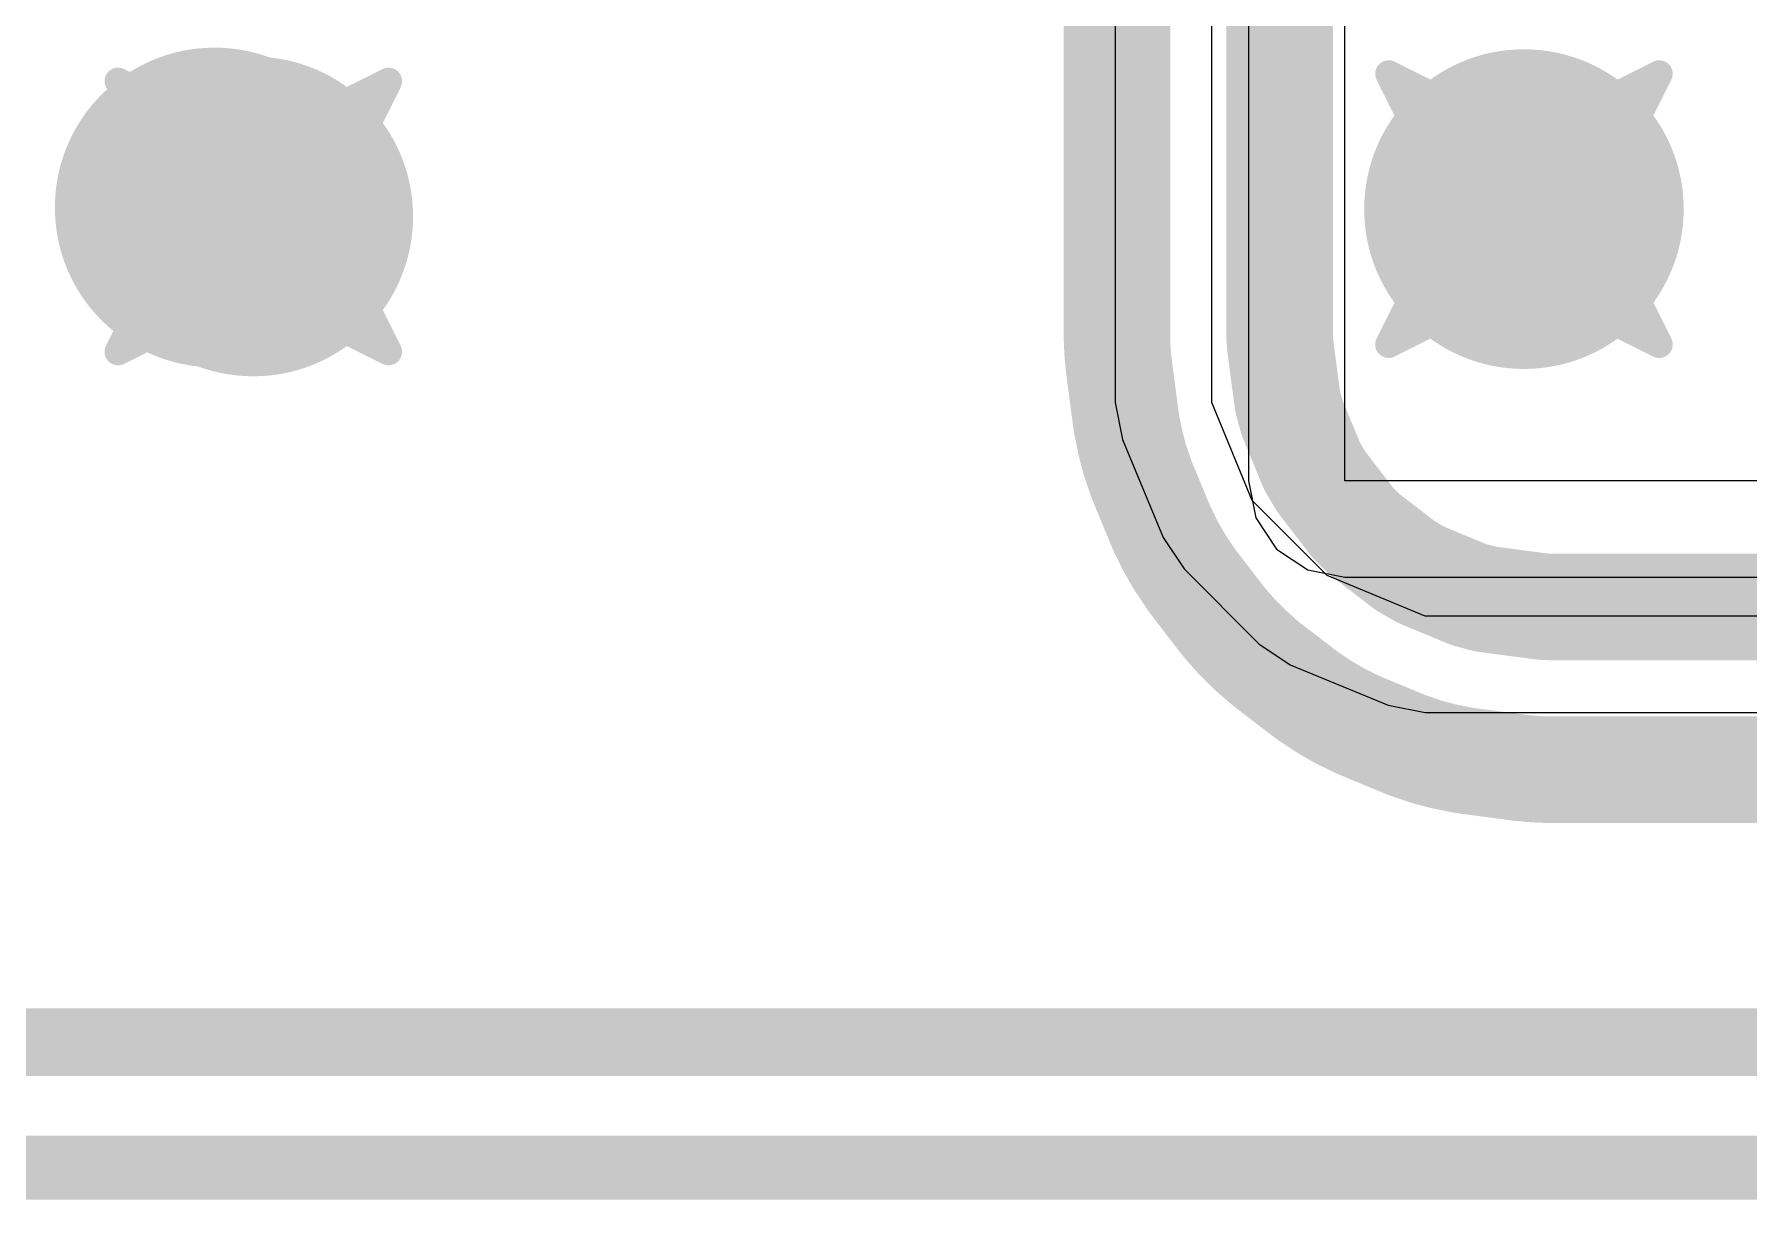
# Model space of a CAD drawing. Header units: inches. Extents: x 0 to 12.4, y -0.6 to 2.2.
# Drawn here: x 0.6078 to 0.7346, y 0.3014 to 0.3875 of the extents above; entities that cross this region are included whole.
import ezdxf

# ---------------------------------------------------------------- set-up
doc = ezdxf.new("R2010")
doc.units = ezdxf.units.IN
doc.header["$MEASUREMENT"] = 0
for name, color, linetype in [('Bottom Layer', 5, 'Continuous'), ('Dimension', 6, 'Continuous'), ('Drill Drawing', 1, 'Continuous'), ('Mechanical 4', 56, 'Continuous'), ('Top Layer', 1, 'Continuous'), ('Top Overlay', 2, 'Continuous'), ('Via Holes', 16, 'Continuous')]:
    doc.layers.add(name, color=color, linetype=linetype)

# ---------------------------------------------------------------- blocks, each defined once
blk = doc.blocks.new('RT1A221M0605_60')
at = {"layer": 'Top Overlay'}
for points in [[(0, 0.1299213, 0.005, 0.005, 0), (-0.0770787, 0.1299213, 0.005, 0.005, 0)], [(0.1299213, 0.1299213, 0.005, 0.005, 0), (0, 0.1299213, 0.005, 0.005, 0)]]:
    blk.add_lwpolyline(points, format="xyseb", dxfattribs=at)
blk.add_lwpolyline([(-0.00125, 0.1299213, 0.0025, 0.0025, 1), (0.00125, 0.1299213, 0.0025, 0.0025, 1)], format="xyseb", close=True, dxfattribs=at)
blk.add_lwpolyline([(-0.00125, 0.1299213, 0.0025, 0.0025, 1), (0.00125, 0.1299213, 0.0025, 0.0025, 1)], format="xyseb", close=True, dxfattribs=at)

msp = doc.modelspace()

# ---------------------------------------------------------------- hatches: boundary and pattern name
at = {"layer": 'Bottom Layer'}
h = msp.add_hatch(color=5, dxfattribs=at)
edge = h.paths.add_edge_path()
edge.add_arc((0.6240158, 0.3740158), 0.011811, 0, 360)
h = msp.add_hatch(color=5, dxfattribs=at)
edge = h.paths.add_edge_path()
edge.add_arc((0.7179606, 0.3745591), 0.011811, 0, 360)
at = {"layer": 'Dimension'}
h = msp.add_hatch(color=6, dxfattribs=at)
edge = h.paths.add_edge_path()
edge.add_arc((0.6211557, 0.3746817), 0.011811, 0, 360)
at = {"layer": 'Top Layer'}
h = msp.add_hatch(color=1, dxfattribs=at)
edge = h.paths.add_edge_path()
edge.add_arc((0.6240158, 0.3740158), 0.011811, 0, 360)
h = msp.add_hatch(color=1, dxfattribs=at)
edge = h.paths.add_edge_path()
edge.add_arc((0.7179606, 0.3745591), 0.011811, 0, 360)
at = {"layer": 'Via Holes'}
h = msp.add_hatch(color=7, dxfattribs=at)
edge = h.paths.add_edge_path()
edge.add_arc((0.7179606, 0.3745591), 0.0059055, 0, 360)
h = msp.add_hatch(color=7, dxfattribs=at)
edge = h.paths.add_edge_path()
edge.add_arc((0.6240158, 0.3740158), 0.0059055, 0, 360)

# ---------------------------------------------------------------- linework, layer by layer
at = {"layer": 'Bottom Layer'}
for p, q in [((0.6975873, 0.6462783), (0.6975873, 0.3544867)), ((0.7047244, 0.3544867), (0.7047244, 0.6462783)), ((0.6975873, 0.3544867), (0.6981306, 0.3517555)), ((1.038, 0.3544867), (0.7047244, 0.3544867)), ((0.6981306, 0.3517555), (0.6996777, 0.34944)), ((0.6996777, 0.34944), (0.7019932, 0.3478929)), ((0.7019932, 0.3478929), (0.7047244, 0.3473496)), ((0.7047244, 0.3473496), (1.038, 0.3473496))]:
    msp.add_line(p, q, dxfattribs=at)
at = {"layer": 'Dimension'}
for points in [[(0.6878683, 0.3651591, 0.007874, 0.007874, 0), (0.6878683, 0.3998776, 0.007874, 0.007874, 0)], [(0.6998958, 0.3651591, 0.007874, 0.007874, 0), (0.6998958, 0.3998776, 0.007874, 0.007874, 0)], [(0.6878683, 0.3651591, 0.007874, 0.007874, 0), (0.687894, 0.3643723, 0.007874, 0.007874, 0)], [(0.6998958, 0.3651591, 0.007874, 0.007874, 0), (0.6999376, 0.3645219, 0.007874, 0.007874, 0)], [(0.687894, 0.3643723, 0.007874, 0.007874, 0), (0.6879358, 0.3637351, 0.007874, 0.007874, 0)], [(0.6879358, 0.3637351, 0.007874, 0.007874, 0), (0.6880129, 0.362952, 0.007874, 0.007874, 0)], [(0.6999376, 0.3645219, 0.007874, 0.007874, 0), (0.7004827, 0.3603815, 0.007874, 0.007874, 0)], [(0.6880129, 0.362952, 0.007874, 0.007874, 0), (0.6880182, 0.3629119, 0.007874, 0.007874, 0)], [(0.6880182, 0.3629119, 0.007874, 0.007874, 0), (0.6880183, 0.3629112, 0.007874, 0.007874, 0)], [(0.6880183, 0.3629112, 0.007874, 0.007874, 0), (0.6884169, 0.3598836, 0.007874, 0.007874, 0)], [(0.6884169, 0.3598836, 0.007874, 0.007874, 0), (0.688558, 0.3588117, 0.007874, 0.007874, 0)], [(0.7004827, 0.3603815, 0.007874, 0.007874, 0), (0.7008125, 0.3591505, 0.007874, 0.007874, 0)], [(0.688558, 0.3588117, 0.007874, 0.007874, 0), (0.6885735, 0.3587339, 0.007874, 0.007874, 0)], [(0.6885735, 0.3587339, 0.007874, 0.007874, 0), (0.6885736, 0.3587334, 0.007874, 0.007874, 0)], [(0.6885736, 0.3587334, 0.007874, 0.007874, 0), (0.6888492, 0.3573473, 0.007874, 0.007874, 0)], [(0.7008125, 0.3591505, 0.007874, 0.007874, 0), (0.7022872, 0.3555904, 0.007874, 0.007874, 0)], [(0.6888492, 0.3573473, 0.007874, 0.007874, 0), (0.6888494, 0.3573467, 0.007874, 0.007874, 0)], [(0.6888494, 0.3573467, 0.007874, 0.007874, 0), (0.6888649, 0.3572687, 0.007874, 0.007874, 0)], [(0.6888649, 0.3572687, 0.007874, 0.007874, 0), (0.6888854, 0.3571921, 0.007874, 0.007874, 0)], [(0.6888854, 0.3571921, 0.007874, 0.007874, 0), (0.6888857, 0.3571911, 0.007874, 0.007874, 0)], [(0.6888857, 0.3571911, 0.007874, 0.007874, 0), (0.6891548, 0.3561869, 0.007874, 0.007874, 0)], [(0.6891548, 0.3561869, 0.007874, 0.007874, 0), (0.6891948, 0.3560376, 0.007874, 0.007874, 0)], [(0.6891948, 0.3560376, 0.007874, 0.007874, 0), (0.6892204, 0.3559622, 0.007874, 0.007874, 0)], [(0.6892204, 0.3559622, 0.007874, 0.007874, 0), (0.6892205, 0.3559616, 0.007874, 0.007874, 0)], [(0.6892205, 0.3559616, 0.007874, 0.007874, 0), (0.6896748, 0.3546234, 0.007874, 0.007874, 0)], [(0.7022872, 0.3555904, 0.007874, 0.007874, 0), (0.7029244, 0.3544867, 0.007874, 0.007874, 0)], [(0.6896748, 0.3546234, 0.007874, 0.007874, 0), (0.689675, 0.3546228, 0.007874, 0.007874, 0)], [(0.689675, 0.3546228, 0.007874, 0.007874, 0), (0.6897005, 0.3545478, 0.007874, 0.007874, 0)], [(0.6897005, 0.3545478, 0.007874, 0.007874, 0), (0.6897308, 0.3544745, 0.007874, 0.007874, 0)], [(0.6897308, 0.3544745, 0.007874, 0.007874, 0), (0.689731, 0.3544741, 0.007874, 0.007874, 0)], [(0.689731, 0.3544741, 0.007874, 0.007874, 0), (0.6901985, 0.3533455, 0.007874, 0.007874, 0)], [(0.7029244, 0.3544867, 0.007874, 0.007874, 0), (0.7052702, 0.3514296, 0.007874, 0.007874, 0)], [(0.6901985, 0.3533455, 0.007874, 0.007874, 0), (0.6911752, 0.3509876, 0.007874, 0.007874, 0)], [(0.6911752, 0.3509876, 0.007874, 0.007874, 0), (0.6912102, 0.3509165, 0.007874, 0.007874, 0)], [(0.7052702, 0.3514296, 0.007874, 0.007874, 0), (0.7061713, 0.3505285, 0.007874, 0.007874, 0)], [(0.6912102, 0.3509165, 0.007874, 0.007874, 0), (0.6912105, 0.350916, 0.007874, 0.007874, 0)], [(0.6912105, 0.350916, 0.007874, 0.007874, 0), (0.6918355, 0.3496485, 0.007874, 0.007874, 0)], [(0.7061713, 0.3505285, 0.007874, 0.007874, 0), (0.7092284, 0.3481827, 0.007874, 0.007874, 0)], [(0.6918355, 0.3496485, 0.007874, 0.007874, 0), (0.6918357, 0.3496481, 0.007874, 0.007874, 0)], [(0.6918357, 0.3496481, 0.007874, 0.007874, 0), (0.691871, 0.3495766, 0.007874, 0.007874, 0)], [(0.691871, 0.3495766, 0.007874, 0.007874, 0), (0.6925082, 0.3484729, 0.007874, 0.007874, 0)], [(0.6925082, 0.3484729, 0.007874, 0.007874, 0), (0.6933823, 0.3471648, 0.007874, 0.007874, 0)], [(0.7092284, 0.3481827, 0.007874, 0.007874, 0), (0.7103321, 0.3475455, 0.007874, 0.007874, 0)], [(0.7103321, 0.3475455, 0.007874, 0.007874, 0), (0.7138922, 0.3460708, 0.007874, 0.007874, 0)], [(0.6933823, 0.3471648, 0.007874, 0.007874, 0), (0.6934305, 0.347102, 0.007874, 0.007874, 0)], [(0.6934305, 0.347102, 0.007874, 0.007874, 0), (0.6934307, 0.3471017, 0.007874, 0.007874, 0)], [(0.6934307, 0.3471017, 0.007874, 0.007874, 0), (0.6956793, 0.3441713, 0.007874, 0.007874, 0)], [(0.7138922, 0.3460708, 0.007874, 0.007874, 0), (0.7151232, 0.345741, 0.007874, 0.007874, 0)], [(0.7151232, 0.345741, 0.007874, 0.007874, 0), (0.7187508, 0.3452634, 0.007874, 0.007874, 0)], [(0.7187508, 0.3452634, 0.007874, 0.007874, 0), (0.7192636, 0.3451959, 0.007874, 0.007874, 0)], [(0.7192636, 0.3451959, 0.007874, 0.007874, 0), (0.7199008, 0.3451541, 0.007874, 0.007874, 0)], [(0.7199008, 0.3451541, 0.007874, 0.007874, 0), (0.8865838, 0.3451541, 0.007874, 0.007874, 0)], [(0.6956793, 0.3441713, 0.007874, 0.007874, 0), (0.6956796, 0.3441709, 0.007874, 0.007874, 0)], [(0.6956796, 0.3441709, 0.007874, 0.007874, 0), (0.6957281, 0.3441077, 0.007874, 0.007874, 0)], [(0.6957281, 0.3441077, 0.007874, 0.007874, 0), (0.6967654, 0.3429249, 0.007874, 0.007874, 0)], [(0.6967654, 0.3429249, 0.007874, 0.007874, 0), (0.6976666, 0.3420237, 0.007874, 0.007874, 0)], [(0.6976666, 0.3420237, 0.007874, 0.007874, 0), (0.6988494, 0.3409864, 0.007874, 0.007874, 0)], [(0.6988494, 0.3409864, 0.007874, 0.007874, 0), (0.6989127, 0.3409378, 0.007874, 0.007874, 0)], [(0.6989127, 0.3409378, 0.007874, 0.007874, 0), (0.6989129, 0.3409376, 0.007874, 0.007874, 0)], [(0.6989129, 0.3409376, 0.007874, 0.007874, 0), (0.7006609, 0.3395963, 0.007874, 0.007874, 0)], [(0.7006609, 0.3395963, 0.007874, 0.007874, 0), (0.7019065, 0.3386406, 0.007874, 0.007874, 0)], [(0.7019065, 0.3386406, 0.007874, 0.007874, 0), (0.7032146, 0.3377665, 0.007874, 0.007874, 0)], [(0.7032146, 0.3377665, 0.007874, 0.007874, 0), (0.7043183, 0.3371293, 0.007874, 0.007874, 0)], [(0.7043183, 0.3371293, 0.007874, 0.007874, 0), (0.7057293, 0.3364335, 0.007874, 0.007874, 0)], [(0.7057293, 0.3364335, 0.007874, 0.007874, 0), (0.7092894, 0.3349588, 0.007874, 0.007874, 0)], [(0.7092894, 0.3349588, 0.007874, 0.007874, 0), (0.7107792, 0.3344531, 0.007874, 0.007874, 0)], [(0.7107792, 0.3344531, 0.007874, 0.007874, 0), (0.7120102, 0.3341233, 0.007874, 0.007874, 0)], [(0.7120102, 0.3341233, 0.007874, 0.007874, 0), (0.7135532, 0.3338163, 0.007874, 0.007874, 0)], [(0.7135532, 0.3338163, 0.007874, 0.007874, 0), (0.7176936, 0.3332712, 0.007874, 0.007874, 0)], [(0.7176936, 0.3332712, 0.007874, 0.007874, 0), (0.7184768, 0.3331941, 0.007874, 0.007874, 0)], [(0.7184768, 0.3331941, 0.007874, 0.007874, 0), (0.719114, 0.3331523, 0.007874, 0.007874, 0)], [(0.719114, 0.3331523, 0.007874, 0.007874, 0), (0.7199008, 0.3331265, 0.007874, 0.007874, 0)], [(0.7199008, 0.3331265, 0.007874, 0.007874, 0), (0.8865431, 0.3331265, 0.007874, 0.007874, 0)]]:
    msp.add_lwpolyline(points, format="xyseb", dxfattribs=at)
for points in [[(0.6858998, 0.3651591, 0.003937, 0.003937, 1), (0.6898368, 0.3651591, 0.003937, 0.003937, 1)], [(0.6858998, 0.3651591, 0.003937, 0.003937, 1), (0.6898368, 0.3651591, 0.003937, 0.003937, 1)], [(0.6979273, 0.3651591, 0.003937, 0.003937, 1), (0.7018643, 0.3651591, 0.003937, 0.003937, 1)], [(0.6979273, 0.3651591, 0.003937, 0.003937, 1), (0.7018643, 0.3651591, 0.003937, 0.003937, 1)], [(0.6859255, 0.3643723, 0.003937, 0.003937, 1), (0.6898625, 0.3643723, 0.003937, 0.003937, 1)], [(0.6859255, 0.3643723, 0.003937, 0.003937, 1), (0.6898625, 0.3643723, 0.003937, 0.003937, 1)], [(0.6859673, 0.3637351, 0.003937, 0.003937, 1), (0.6899043, 0.3637351, 0.003937, 0.003937, 1)], [(0.6859673, 0.3637351, 0.003937, 0.003937, 1), (0.6899043, 0.3637351, 0.003937, 0.003937, 1)], [(0.6979691, 0.3645219, 0.003937, 0.003937, 1), (0.7019061, 0.3645219, 0.003937, 0.003937, 1)], [(0.6979691, 0.3645219, 0.003937, 0.003937, 1), (0.7019061, 0.3645219, 0.003937, 0.003937, 1)], [(0.6860444, 0.362952, 0.003937, 0.003937, 1), (0.6899814, 0.362952, 0.003937, 0.003937, 1)], [(0.6860444, 0.362952, 0.003937, 0.003937, 1), (0.6899814, 0.362952, 0.003937, 0.003937, 1)], [(0.6860497, 0.3629119, 0.003937, 0.003937, 1), (0.6899867, 0.3629119, 0.003937, 0.003937, 1)], [(0.6860497, 0.3629119, 0.003937, 0.003937, 1), (0.6899867, 0.3629119, 0.003937, 0.003937, 1)], [(0.6860498, 0.3629112, 0.003937, 0.003937, 1), (0.6899868, 0.3629112, 0.003937, 0.003937, 1)], [(0.6860498, 0.3629112, 0.003937, 0.003937, 1), (0.6899868, 0.3629112, 0.003937, 0.003937, 1)], [(0.6864484, 0.3598836, 0.003937, 0.003937, 1), (0.6903854, 0.3598836, 0.003937, 0.003937, 1)], [(0.6864484, 0.3598836, 0.003937, 0.003937, 1), (0.6903854, 0.3598836, 0.003937, 0.003937, 1)], [(0.6985142, 0.3603815, 0.003937, 0.003937, 1), (0.7024512, 0.3603815, 0.003937, 0.003937, 1)], [(0.6985142, 0.3603815, 0.003937, 0.003937, 1), (0.7024512, 0.3603815, 0.003937, 0.003937, 1)], [(0.6865895, 0.3588117, 0.003937, 0.003937, 1), (0.6905265, 0.3588117, 0.003937, 0.003937, 1)], [(0.6865895, 0.3588117, 0.003937, 0.003937, 1), (0.6905265, 0.3588117, 0.003937, 0.003937, 1)], [(0.686605, 0.3587339, 0.003937, 0.003937, 1), (0.690542, 0.3587339, 0.003937, 0.003937, 1)], [(0.686605, 0.3587339, 0.003937, 0.003937, 1), (0.690542, 0.3587339, 0.003937, 0.003937, 1)], [(0.6866051, 0.3587334, 0.003937, 0.003937, 1), (0.6905421, 0.3587334, 0.003937, 0.003937, 1)], [(0.6866051, 0.3587334, 0.003937, 0.003937, 1), (0.6905421, 0.3587334, 0.003937, 0.003937, 1)], [(0.698844, 0.3591505, 0.003937, 0.003937, 1), (0.702781, 0.3591505, 0.003937, 0.003937, 1)], [(0.698844, 0.3591505, 0.003937, 0.003937, 1), (0.702781, 0.3591505, 0.003937, 0.003937, 1)], [(0.6868807, 0.3573473, 0.003937, 0.003937, 1), (0.6908177, 0.3573473, 0.003937, 0.003937, 1)], [(0.6868807, 0.3573473, 0.003937, 0.003937, 1), (0.6908177, 0.3573473, 0.003937, 0.003937, 1)], [(0.6868809, 0.3573467, 0.003937, 0.003937, 1), (0.6908179, 0.3573467, 0.003937, 0.003937, 1)], [(0.6868809, 0.3573467, 0.003937, 0.003937, 1), (0.6908179, 0.3573467, 0.003937, 0.003937, 1)], [(0.6868964, 0.3572687, 0.003937, 0.003937, 1), (0.6908334, 0.3572687, 0.003937, 0.003937, 1)], [(0.6868964, 0.3572687, 0.003937, 0.003937, 1), (0.6908334, 0.3572687, 0.003937, 0.003937, 1)], [(0.6869169, 0.3571921, 0.003937, 0.003937, 1), (0.6908539, 0.3571921, 0.003937, 0.003937, 1)], [(0.6869169, 0.3571921, 0.003937, 0.003937, 1), (0.6908539, 0.3571921, 0.003937, 0.003937, 1)], [(0.6869172, 0.3571911, 0.003937, 0.003937, 1), (0.6908542, 0.3571911, 0.003937, 0.003937, 1)], [(0.6869172, 0.3571911, 0.003937, 0.003937, 1), (0.6908542, 0.3571911, 0.003937, 0.003937, 1)], [(0.6871863, 0.3561869, 0.003937, 0.003937, 1), (0.6911233, 0.3561869, 0.003937, 0.003937, 1)], [(0.6871863, 0.3561869, 0.003937, 0.003937, 1), (0.6911233, 0.3561869, 0.003937, 0.003937, 1)], [(0.6872263, 0.3560376, 0.003937, 0.003937, 1), (0.6911633, 0.3560376, 0.003937, 0.003937, 1)], [(0.6872263, 0.3560376, 0.003937, 0.003937, 1), (0.6911633, 0.3560376, 0.003937, 0.003937, 1)], [(0.6872519, 0.3559622, 0.003937, 0.003937, 1), (0.6911889, 0.3559622, 0.003937, 0.003937, 1)], [(0.6872519, 0.3559622, 0.003937, 0.003937, 1), (0.6911889, 0.3559622, 0.003937, 0.003937, 1)], [(0.687252, 0.3559616, 0.003937, 0.003937, 1), (0.691189, 0.3559616, 0.003937, 0.003937, 1)], [(0.687252, 0.3559616, 0.003937, 0.003937, 1), (0.691189, 0.3559616, 0.003937, 0.003937, 1)], [(0.7003187, 0.3555904, 0.003937, 0.003937, 1), (0.7042557, 0.3555904, 0.003937, 0.003937, 1)], [(0.7003187, 0.3555904, 0.003937, 0.003937, 1), (0.7042557, 0.3555904, 0.003937, 0.003937, 1)], [(0.6877063, 0.3546234, 0.003937, 0.003937, 1), (0.6916433, 0.3546234, 0.003937, 0.003937, 1)], [(0.6877063, 0.3546234, 0.003937, 0.003937, 1), (0.6916433, 0.3546234, 0.003937, 0.003937, 1)], [(0.6877065, 0.3546228, 0.003937, 0.003937, 1), (0.6916435, 0.3546228, 0.003937, 0.003937, 1)], [(0.6877065, 0.3546228, 0.003937, 0.003937, 1), (0.6916435, 0.3546228, 0.003937, 0.003937, 1)], [(0.687732, 0.3545478, 0.003937, 0.003937, 1), (0.691669, 0.3545478, 0.003937, 0.003937, 1)], [(0.687732, 0.3545478, 0.003937, 0.003937, 1), (0.691669, 0.3545478, 0.003937, 0.003937, 1)], [(0.6877623, 0.3544745, 0.003937, 0.003937, 1), (0.6916993, 0.3544745, 0.003937, 0.003937, 1)], [(0.6877623, 0.3544745, 0.003937, 0.003937, 1), (0.6916993, 0.3544745, 0.003937, 0.003937, 1)], [(0.6877625, 0.3544741, 0.003937, 0.003937, 1), (0.6916995, 0.3544741, 0.003937, 0.003937, 1)], [(0.6877625, 0.3544741, 0.003937, 0.003937, 1), (0.6916995, 0.3544741, 0.003937, 0.003937, 1)], [(0.7009559, 0.3544867, 0.003937, 0.003937, 1), (0.7048929, 0.3544867, 0.003937, 0.003937, 1)], [(0.7009559, 0.3544867, 0.003937, 0.003937, 1), (0.7048929, 0.3544867, 0.003937, 0.003937, 1)], [(0.68823, 0.3533455, 0.003937, 0.003937, 1), (0.692167, 0.3533455, 0.003937, 0.003937, 1)], [(0.68823, 0.3533455, 0.003937, 0.003937, 1), (0.692167, 0.3533455, 0.003937, 0.003937, 1)], [(0.6892067, 0.3509876, 0.003937, 0.003937, 1), (0.6931437, 0.3509876, 0.003937, 0.003937, 1)], [(0.6892067, 0.3509876, 0.003937, 0.003937, 1), (0.6931437, 0.3509876, 0.003937, 0.003937, 1)], [(0.7033017, 0.3514296, 0.003937, 0.003937, 1), (0.7072387, 0.3514296, 0.003937, 0.003937, 1)], [(0.7033017, 0.3514296, 0.003937, 0.003937, 1), (0.7072387, 0.3514296, 0.003937, 0.003937, 1)], [(0.6892417, 0.3509165, 0.003937, 0.003937, 1), (0.6931787, 0.3509165, 0.003937, 0.003937, 1)], [(0.6892417, 0.3509165, 0.003937, 0.003937, 1), (0.6931787, 0.3509165, 0.003937, 0.003937, 1)], [(0.689242, 0.350916, 0.003937, 0.003937, 1), (0.693179, 0.350916, 0.003937, 0.003937, 1)], [(0.689242, 0.350916, 0.003937, 0.003937, 1), (0.693179, 0.350916, 0.003937, 0.003937, 1)], [(0.7042028, 0.3505285, 0.003937, 0.003937, 1), (0.7081398, 0.3505285, 0.003937, 0.003937, 1)], [(0.7042028, 0.3505285, 0.003937, 0.003937, 1), (0.7081398, 0.3505285, 0.003937, 0.003937, 1)], [(0.689867, 0.3496485, 0.003937, 0.003937, 1), (0.693804, 0.3496485, 0.003937, 0.003937, 1)], [(0.689867, 0.3496485, 0.003937, 0.003937, 1), (0.693804, 0.3496485, 0.003937, 0.003937, 1)], [(0.6898672, 0.3496481, 0.003937, 0.003937, 1), (0.6938042, 0.3496481, 0.003937, 0.003937, 1)], [(0.6898672, 0.3496481, 0.003937, 0.003937, 1), (0.6938042, 0.3496481, 0.003937, 0.003937, 1)], [(0.6899025, 0.3495766, 0.003937, 0.003937, 1), (0.6938395, 0.3495766, 0.003937, 0.003937, 1)], [(0.6899025, 0.3495766, 0.003937, 0.003937, 1), (0.6938395, 0.3495766, 0.003937, 0.003937, 1)], [(0.6905397, 0.3484729, 0.003937, 0.003937, 1), (0.6944767, 0.3484729, 0.003937, 0.003937, 1)], [(0.6905397, 0.3484729, 0.003937, 0.003937, 1), (0.6944767, 0.3484729, 0.003937, 0.003937, 1)], [(0.7072599, 0.3481827, 0.003937, 0.003937, 1), (0.7111969, 0.3481827, 0.003937, 0.003937, 1)], [(0.7072599, 0.3481827, 0.003937, 0.003937, 1), (0.7111969, 0.3481827, 0.003937, 0.003937, 1)], [(0.7083636, 0.3475455, 0.003937, 0.003937, 1), (0.7123006, 0.3475455, 0.003937, 0.003937, 1)], [(0.7083636, 0.3475455, 0.003937, 0.003937, 1), (0.7123006, 0.3475455, 0.003937, 0.003937, 1)], [(0.6914138, 0.3471648, 0.003937, 0.003937, 1), (0.6953508, 0.3471648, 0.003937, 0.003937, 1)], [(0.6914138, 0.3471648, 0.003937, 0.003937, 1), (0.6953508, 0.3471648, 0.003937, 0.003937, 1)], [(0.691462, 0.347102, 0.003937, 0.003937, 1), (0.695399, 0.347102, 0.003937, 0.003937, 1)], [(0.691462, 0.347102, 0.003937, 0.003937, 1), (0.695399, 0.347102, 0.003937, 0.003937, 1)], [(0.6914622, 0.3471017, 0.003937, 0.003937, 1), (0.6953992, 0.3471017, 0.003937, 0.003937, 1)], [(0.6914622, 0.3471017, 0.003937, 0.003937, 1), (0.6953992, 0.3471017, 0.003937, 0.003937, 1)], [(0.7119237, 0.3460708, 0.003937, 0.003937, 1), (0.7158607, 0.3460708, 0.003937, 0.003937, 1)], [(0.7119237, 0.3460708, 0.003937, 0.003937, 1), (0.7158607, 0.3460708, 0.003937, 0.003937, 1)], [(0.7131547, 0.345741, 0.003937, 0.003937, 1), (0.7170917, 0.345741, 0.003937, 0.003937, 1)], [(0.7131547, 0.345741, 0.003937, 0.003937, 1), (0.7170917, 0.345741, 0.003937, 0.003937, 1)], [(0.7167823, 0.3452634, 0.003937, 0.003937, 1), (0.7207193, 0.3452634, 0.003937, 0.003937, 1)], [(0.7167823, 0.3452634, 0.003937, 0.003937, 1), (0.7207193, 0.3452634, 0.003937, 0.003937, 1)], [(0.7172951, 0.3451959, 0.003937, 0.003937, 1), (0.7212321, 0.3451959, 0.003937, 0.003937, 1)], [(0.7172951, 0.3451959, 0.003937, 0.003937, 1), (0.7212321, 0.3451959, 0.003937, 0.003937, 1)], [(0.7179323, 0.3451541, 0.003937, 0.003937, 1), (0.7218693, 0.3451541, 0.003937, 0.003937, 1)], [(0.7179323, 0.3451541, 0.003937, 0.003937, 1), (0.7218693, 0.3451541, 0.003937, 0.003937, 1)], [(0.6937108, 0.3441713, 0.003937, 0.003937, 1), (0.6976478, 0.3441713, 0.003937, 0.003937, 1)], [(0.6937108, 0.3441713, 0.003937, 0.003937, 1), (0.6976478, 0.3441713, 0.003937, 0.003937, 1)], [(0.6937111, 0.3441709, 0.003937, 0.003937, 1), (0.6976481, 0.3441709, 0.003937, 0.003937, 1)], [(0.6937111, 0.3441709, 0.003937, 0.003937, 1), (0.6976481, 0.3441709, 0.003937, 0.003937, 1)], [(0.6937596, 0.3441077, 0.003937, 0.003937, 1), (0.6976966, 0.3441077, 0.003937, 0.003937, 1)], [(0.6937596, 0.3441077, 0.003937, 0.003937, 1), (0.6976966, 0.3441077, 0.003937, 0.003937, 1)], [(0.6947969, 0.3429249, 0.003937, 0.003937, 1), (0.6987339, 0.3429249, 0.003937, 0.003937, 1)], [(0.6947969, 0.3429249, 0.003937, 0.003937, 1), (0.6987339, 0.3429249, 0.003937, 0.003937, 1)], [(0.6956981, 0.3420237, 0.003937, 0.003937, 1), (0.6996351, 0.3420237, 0.003937, 0.003937, 1)], [(0.6956981, 0.3420237, 0.003937, 0.003937, 1), (0.6996351, 0.3420237, 0.003937, 0.003937, 1)], [(0.6968809, 0.3409864, 0.003937, 0.003937, 1), (0.7008179, 0.3409864, 0.003937, 0.003937, 1)], [(0.6968809, 0.3409864, 0.003937, 0.003937, 1), (0.7008179, 0.3409864, 0.003937, 0.003937, 1)], [(0.6969442, 0.3409378, 0.003937, 0.003937, 1), (0.7008812, 0.3409378, 0.003937, 0.003937, 1)], [(0.6969442, 0.3409378, 0.003937, 0.003937, 1), (0.7008812, 0.3409378, 0.003937, 0.003937, 1)], [(0.6969444, 0.3409376, 0.003937, 0.003937, 1), (0.7008814, 0.3409376, 0.003937, 0.003937, 1)], [(0.6969444, 0.3409376, 0.003937, 0.003937, 1), (0.7008814, 0.3409376, 0.003937, 0.003937, 1)], [(0.6986924, 0.3395963, 0.003937, 0.003937, 1), (0.7026294, 0.3395963, 0.003937, 0.003937, 1)], [(0.6986924, 0.3395963, 0.003937, 0.003937, 1), (0.7026294, 0.3395963, 0.003937, 0.003937, 1)], [(0.699938, 0.3386406, 0.003937, 0.003937, 1), (0.703875, 0.3386406, 0.003937, 0.003937, 1)], [(0.699938, 0.3386406, 0.003937, 0.003937, 1), (0.703875, 0.3386406, 0.003937, 0.003937, 1)], [(0.7012461, 0.3377665, 0.003937, 0.003937, 1), (0.7051831, 0.3377665, 0.003937, 0.003937, 1)], [(0.7012461, 0.3377665, 0.003937, 0.003937, 1), (0.7051831, 0.3377665, 0.003937, 0.003937, 1)], [(0.7023498, 0.3371293, 0.003937, 0.003937, 1), (0.7062868, 0.3371293, 0.003937, 0.003937, 1)], [(0.7023498, 0.3371293, 0.003937, 0.003937, 1), (0.7062868, 0.3371293, 0.003937, 0.003937, 1)], [(0.7037608, 0.3364335, 0.003937, 0.003937, 1), (0.7076978, 0.3364335, 0.003937, 0.003937, 1)], [(0.7037608, 0.3364335, 0.003937, 0.003937, 1), (0.7076978, 0.3364335, 0.003937, 0.003937, 1)], [(0.7073209, 0.3349588, 0.003937, 0.003937, 1), (0.7112579, 0.3349588, 0.003937, 0.003937, 1)], [(0.7073209, 0.3349588, 0.003937, 0.003937, 1), (0.7112579, 0.3349588, 0.003937, 0.003937, 1)], [(0.7088107, 0.3344531, 0.003937, 0.003937, 1), (0.7127477, 0.3344531, 0.003937, 0.003937, 1)], [(0.7088107, 0.3344531, 0.003937, 0.003937, 1), (0.7127477, 0.3344531, 0.003937, 0.003937, 1)], [(0.7100417, 0.3341233, 0.003937, 0.003937, 1), (0.7139787, 0.3341233, 0.003937, 0.003937, 1)], [(0.7100417, 0.3341233, 0.003937, 0.003937, 1), (0.7139787, 0.3341233, 0.003937, 0.003937, 1)], [(0.7115847, 0.3338163, 0.003937, 0.003937, 1), (0.7155217, 0.3338163, 0.003937, 0.003937, 1)], [(0.7115847, 0.3338163, 0.003937, 0.003937, 1), (0.7155217, 0.3338163, 0.003937, 0.003937, 1)], [(0.7157251, 0.3332712, 0.003937, 0.003937, 1), (0.7196621, 0.3332712, 0.003937, 0.003937, 1)], [(0.7157251, 0.3332712, 0.003937, 0.003937, 1), (0.7196621, 0.3332712, 0.003937, 0.003937, 1)], [(0.7165083, 0.3331941, 0.003937, 0.003937, 1), (0.7204453, 0.3331941, 0.003937, 0.003937, 1)], [(0.7165083, 0.3331941, 0.003937, 0.003937, 1), (0.7204453, 0.3331941, 0.003937, 0.003937, 1)], [(0.7171455, 0.3331523, 0.003937, 0.003937, 1), (0.7210825, 0.3331523, 0.003937, 0.003937, 1)], [(0.7171455, 0.3331523, 0.003937, 0.003937, 1), (0.7210825, 0.3331523, 0.003937, 0.003937, 1)], [(0.7179323, 0.3331265, 0.003937, 0.003937, 1), (0.7218693, 0.3331265, 0.003937, 0.003937, 1)], [(0.7179323, 0.3331265, 0.003937, 0.003937, 1), (0.7218693, 0.3331265, 0.003937, 0.003937, 1)]]:
    msp.add_lwpolyline(points, format="xyseb", close=True, dxfattribs=at)
at = {"layer": 'Drill Drawing'}
for points in [[(0.7079606, 0.3845591, 0.002, 0.002, 0), (0.7179606, 0.3795591, 0.002, 0.002, 0)], [(0.7079606, 0.3845591, 0.002, 0.002, 0), (0.7129606, 0.3745591, 0.002, 0.002, 0)], [(0.7179606, 0.3795591, 0.002, 0.002, 0), (0.7279606, 0.3845591, 0.002, 0.002, 0)], [(0.7229606, 0.3745591, 0.002, 0.002, 0), (0.7279606, 0.3845591, 0.002, 0.002, 0)], [(0.6140158, 0.3840158, 0.002, 0.002, 0), (0.6240158, 0.3790158, 0.002, 0.002, 0)], [(0.6140158, 0.3840158, 0.002, 0.002, 0), (0.6190158, 0.3740158, 0.002, 0.002, 0)], [(0.6240158, 0.3790158, 0.002, 0.002, 0), (0.6340158, 0.3840158, 0.002, 0.002, 0)], [(0.6290158, 0.3740158, 0.002, 0.002, 0), (0.6340158, 0.3840158, 0.002, 0.002, 0)], [(0.7079606, 0.3645591, 0.002, 0.002, 0), (0.7129606, 0.3745591, 0.002, 0.002, 0)], [(0.7229606, 0.3745591, 0.002, 0.002, 0), (0.7279606, 0.3645591, 0.002, 0.002, 0)], [(0.6140158, 0.3640158, 0.002, 0.002, 0), (0.6190158, 0.3740158, 0.002, 0.002, 0)], [(0.6290158, 0.3740158, 0.002, 0.002, 0), (0.6340158, 0.3640158, 0.002, 0.002, 0)], [(0.7079606, 0.3645591, 0.002, 0.002, 0), (0.7179606, 0.3695591, 0.002, 0.002, 0)], [(0.7179606, 0.3695591, 0.002, 0.002, 0), (0.7279606, 0.3645591, 0.002, 0.002, 0)], [(0.6140158, 0.3640158, 0.002, 0.002, 0), (0.6240158, 0.3690158, 0.002, 0.002, 0)], [(0.6240158, 0.3690158, 0.002, 0.002, 0), (0.6340158, 0.3640158, 0.002, 0.002, 0)]]:
    msp.add_lwpolyline(points, format="xyseb", dxfattribs=at)
for points in [[(0.7074606, 0.3845591, 0.001, 0.001, 1), (0.7084606, 0.3845591, 0.001, 0.001, 1)], [(0.7074606, 0.3845591, 0.001, 0.001, 1), (0.7084606, 0.3845591, 0.001, 0.001, 1)], [(0.7274606, 0.3845591, 0.001, 0.001, 1), (0.7284606, 0.3845591, 0.001, 0.001, 1)], [(0.7274606, 0.3845591, 0.001, 0.001, 1), (0.7284606, 0.3845591, 0.001, 0.001, 1)], [(0.6135158, 0.3840158, 0.001, 0.001, 1), (0.6145158, 0.3840158, 0.001, 0.001, 1)], [(0.6135158, 0.3840158, 0.001, 0.001, 1), (0.6145158, 0.3840158, 0.001, 0.001, 1)], [(0.6335158, 0.3840158, 0.001, 0.001, 1), (0.6345158, 0.3840158, 0.001, 0.001, 1)], [(0.6335158, 0.3840158, 0.001, 0.001, 1), (0.6345158, 0.3840158, 0.001, 0.001, 1)], [(0.7174606, 0.3795591, 0.001, 0.001, 1), (0.7184606, 0.3795591, 0.001, 0.001, 1)], [(0.7174606, 0.3795591, 0.001, 0.001, 1), (0.7184606, 0.3795591, 0.001, 0.001, 1)], [(0.6235158, 0.3790158, 0.001, 0.001, 1), (0.6245158, 0.3790158, 0.001, 0.001, 1)], [(0.6235158, 0.3790158, 0.001, 0.001, 1), (0.6245158, 0.3790158, 0.001, 0.001, 1)], [(0.7124606, 0.3745591, 0.001, 0.001, 1), (0.7134606, 0.3745591, 0.001, 0.001, 1)], [(0.7124606, 0.3745591, 0.001, 0.001, 1), (0.7134606, 0.3745591, 0.001, 0.001, 1)], [(0.7224606, 0.3745591, 0.001, 0.001, 1), (0.7234606, 0.3745591, 0.001, 0.001, 1)], [(0.7224606, 0.3745591, 0.001, 0.001, 1), (0.7234606, 0.3745591, 0.001, 0.001, 1)], [(0.6185158, 0.3740158, 0.001, 0.001, 1), (0.6195158, 0.3740158, 0.001, 0.001, 1)], [(0.6185158, 0.3740158, 0.001, 0.001, 1), (0.6195158, 0.3740158, 0.001, 0.001, 1)], [(0.6285158, 0.3740158, 0.001, 0.001, 1), (0.6295158, 0.3740158, 0.001, 0.001, 1)], [(0.6285158, 0.3740158, 0.001, 0.001, 1), (0.6295158, 0.3740158, 0.001, 0.001, 1)], [(0.7174606, 0.3695591, 0.001, 0.001, 1), (0.7184606, 0.3695591, 0.001, 0.001, 1)], [(0.7174606, 0.3695591, 0.001, 0.001, 1), (0.7184606, 0.3695591, 0.001, 0.001, 1)], [(0.6235158, 0.3690158, 0.001, 0.001, 1), (0.6245158, 0.3690158, 0.001, 0.001, 1)], [(0.6235158, 0.3690158, 0.001, 0.001, 1), (0.6245158, 0.3690158, 0.001, 0.001, 1)], [(0.7074606, 0.3645591, 0.001, 0.001, 1), (0.7084606, 0.3645591, 0.001, 0.001, 1)], [(0.7074606, 0.3645591, 0.001, 0.001, 1), (0.7084606, 0.3645591, 0.001, 0.001, 1)], [(0.7274606, 0.3645591, 0.001, 0.001, 1), (0.7284606, 0.3645591, 0.001, 0.001, 1)], [(0.7274606, 0.3645591, 0.001, 0.001, 1), (0.7284606, 0.3645591, 0.001, 0.001, 1)], [(0.6135158, 0.3640158, 0.001, 0.001, 1), (0.6145158, 0.3640158, 0.001, 0.001, 1)], [(0.6135158, 0.3640158, 0.001, 0.001, 1), (0.6145158, 0.3640158, 0.001, 0.001, 1)], [(0.6335158, 0.3640158, 0.001, 0.001, 1), (0.6345158, 0.3640158, 0.001, 0.001, 1)], [(0.6335158, 0.3640158, 0.001, 0.001, 1), (0.6345158, 0.3640158, 0.001, 0.001, 1)]]:
    msp.add_lwpolyline(points, format="xyseb", close=True, dxfattribs=at)
at = {"layer": 'Mechanical 4'}
msp.add_lwpolyline([(0.5487165, 0.3037164, 0.0047244, 0.0047244, 0), (0.7753135, 0.3037164, 0.0047244, 0.0047244, 0)], format="xyseb", dxfattribs=at)
at = {"layer": 'Top Layer'}
for p, q in [((0.6877448, 0.5708661), (0.6877449, 0.3641732)), ((0.694882, 0.3641732), (0.6948819, 0.5708661)), ((0.6877449, 0.3641732), (0.6877449, 0.3602576)), ((0.694882, 0.3602576), (0.694882, 0.3641732)), ((0.6877449, 0.3602576), (0.6882881, 0.3575264)), ((0.6978788, 0.3530225), (0.694882, 0.3602576)), ((0.6882881, 0.3575264), (0.691285, 0.3502912)), ((0.7034163, 0.347485), (0.6978788, 0.3530225)), ((0.691285, 0.3502912), (0.6928321, 0.3479758)), ((0.6928321, 0.3479758), (0.6983696, 0.3424383)), ((0.7106514, 0.3444882), (0.7034163, 0.347485)), ((0.8858053, 0.3444882), (0.7106514, 0.3444882)), ((0.6983696, 0.3424383), (0.700685, 0.3408912)), ((0.700685, 0.3408912), (0.7079202, 0.3378944)), ((0.7079202, 0.3378944), (0.7106514, 0.3373511)), ((0.7106514, 0.3373511), (0.8858053, 0.3373511))]:
    msp.add_line(p, q, dxfattribs=at)

# ---------------------------------------------------------------- block references
at = {"rotation": 180}
msp.add_blockref('RT1A221M0605_60', (0.6791339, 0.4429134), dxfattribs=at)

doc.saveas('drawing.dxf')
